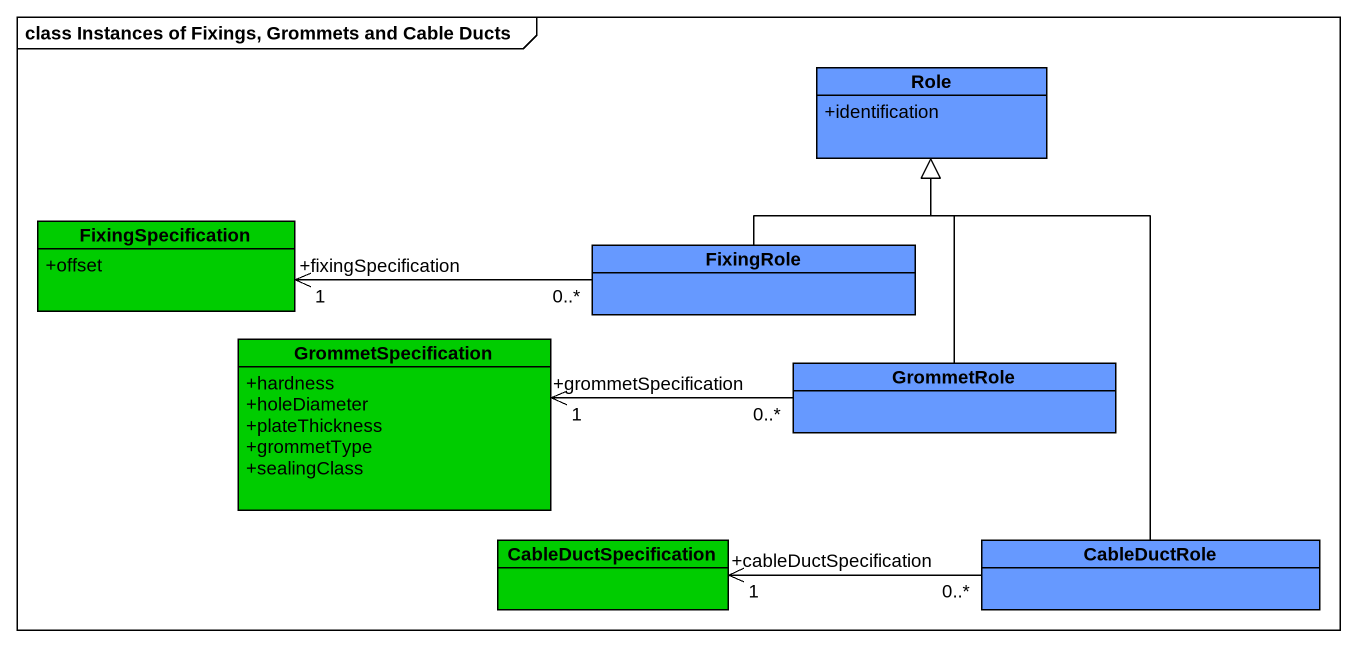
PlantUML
@startuml
mainframe class Instances of Fixings, Grommets and Cable Ducts
hide circle
hide empty members
skinparam classAttributeIconSize 0
class Role #6699FF {
  +identification
}
class FixingSpecification #00CC00 {
  +offset
}
class FixingRole #6699FF
class GrommetSpecification #00CC00 {
  +hardness
  +holeDiameter
  +plateThickness
  +grommetType
  +sealingClass
}
class GrommetRole #6699FF
class CableDuctSpecification #00CC00
class CableDuctRole #6699FF
FixingRole -up-|> Role
FixingRole "0..*" -left-> "+fixingSpecification\n1" FixingSpecification
GrommetRole -up-|> Role
GrommetRole "0..*" -left-> "+grommetSpecification\n1" GrommetSpecification
CableDuctRole -up-|> Role
CableDuctRole "0..*" -left-> "1\n+cableDuctSpecification" CableDuctSpecification
@enduml
